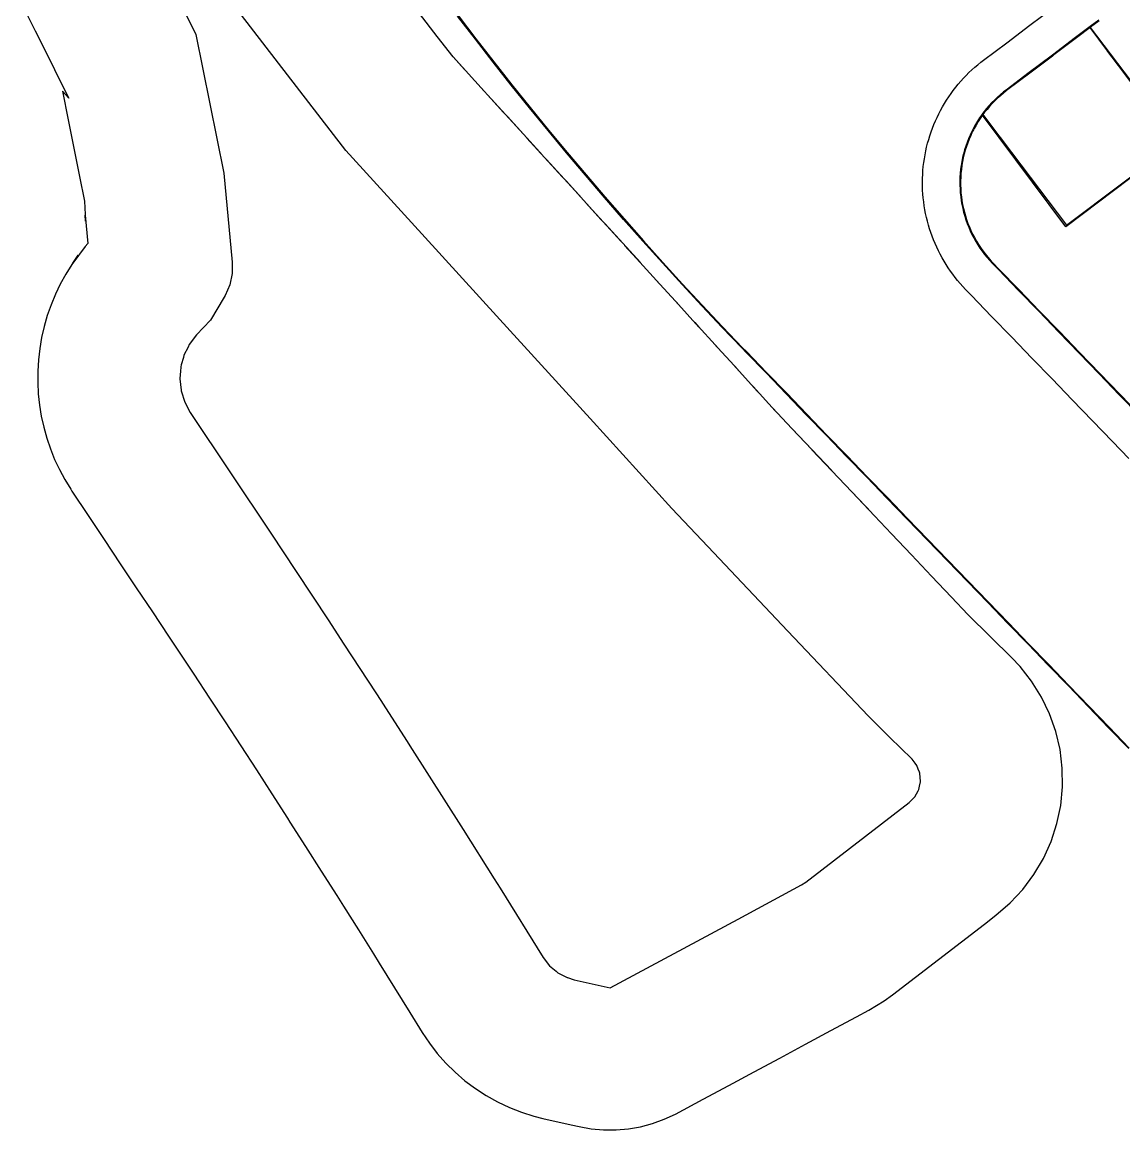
# Model space of a CAD drawing. Header units: metres. Extents: x 337936 to 338461, y 373266 to 374024.
# Drawn here: x 338245.22 to 338283.19, y 373426.14 to 373464.32 of the extents above; entities that cross this region are included whole.
import ezdxf

# ---------------------------------------------------------------- set-up
doc = ezdxf.new("R2010")
doc.units = ezdxf.units.M
doc.layers.add('3D_LINES', color=4, linetype='Continuous')

msp = doc.modelspace()

# ---------------------------------------------------------------- linework, layer by layer
at = {"layer": '3D_LINES'}
for points in [[(338249.159, 373468.004, 31.83), (338251.209, 373463.891, 31.83), (338252.174, 373459.122, 31.83), (338252.461, 373456.054, 31.83), (338252.458, 373455.664, 31.83), (338252.458, 373455.656, 31.83), (338252.378, 373455.274, 31.83), (338252.376, 373455.267, 31.83), (338252.218, 373454.902, 31.83), (338252.187, 373454.848, 31.83), (338251.709, 373454.052, 31.83), (338251.234, 373453.542, 31.83), (338250.981, 373453.213, 31.83), (338250.936, 373453.123, 31.83), (338250.797, 373452.843, 31.83), (338250.796, 373452.841, 31.83), (338250.775, 373452.767, 31.83), (338250.705, 373452.513, 31.83), (338250.685, 373452.441, 31.83), (338250.673, 373452.284, 31.83), (338250.665, 373452.18, 31.83), (338250.653, 373452.027, 31.83), (338250.698, 373451.641, 31.83), (338250.701, 373451.615, 31.83), (338250.827, 373451.219, 31.83), (338251.015, 373450.872, 31.83), (338251.015, 373450.872, 31.83), (338253.787, 373446.71, 31.83), (338254.668, 373445.388, 31.83), (338255.763, 373443.718, 31.832), (338256.312, 373442.879, 31.832), (338256.86, 373442.044, 31.832), (338257.408, 373441.207, 31.831), (338257.582, 373440.942, 31.83), (338257.661, 373440.819, 31.83), (338257.951, 373440.367, 31.83), (338258.491, 373439.525, 31.83), (338258.582, 373439.381, 31.83), (338260.423, 373436.493, 31.83), (338261.487, 373434.799, 31.831), (338261.692, 373434.474, 31.83), (338263.172, 373432.084, 31.83), (338263.399, 373431.793, 31.83), (338263.51, 373431.701, 31.83), (338263.619, 373431.611, 31.83), (338263.676, 373431.564, 31.83), (338263.682, 373431.559, 31.83), (338264.002, 373431.395, 31.83), (338264.01, 373431.391, 31.83), (338264.244, 373431.32, 31.83), (338265.489, 373431.04, 31.83), (338269.893, 373433.408, 31.83), (338272.081, 373434.584, 31.83), (338272.224, 373434.678, 31.83), (338275.791, 373437.425, 31.83), (338275.988, 373437.627, 31.83), (338276.099, 373437.834, 31.83), (338276.121, 373437.876, 31.83), (338276.145, 373437.992, 31.83), (338276.177, 373438.144, 31.83), (338276.179, 373438.153, 31.83), (338276.157, 373438.434, 31.83), (338276.144, 373438.468, 31.83), (338276.105, 373438.572, 31.83), (338276.058, 373438.697, 31.83), (338276.058, 373438.698, 31.83), (338275.998, 373438.779, 31.83), (338275.889, 373438.924, 31.83), (338275.882, 373438.931, 31.83), (338275.128, 373439.671, 31.83)], [(338275.128, 373439.671, 31.83), (338274.375, 373440.411, 31.83), (338271.607, 373443.337, 31.83), (338268.856, 373446.247, 31.83), (338267.616, 373447.558, 31.83), (338264.793, 373450.659, 31.83), (338261.688, 373454.071, 31.83), (338258.995, 373457.029, 31.83), (338256.38, 373459.902, 31.83), (338256.256, 373460.05, 31.83), (338253.205, 373464.011, 31.83), (338250.155, 373467.973, 31.83)], [(338245.22, 373464.923, 33.13), (338245.666, 373464.028, 33.13), (338246.112, 373463.133, 33.13), (338246.558, 373462.238, 33.13), (338246.824, 373461.705, 33.13), (338246.605, 373461.94, 33.13), (338246.803, 373460.96, 33.13), (338247.001, 373459.979, 33.13), (338247.199, 373458.999, 33.13), (338247.371, 373458.151, 33.13), (338247.407, 373457.466, 33.315), (338247.388, 373457.669, 33.13), (338247.48, 373456.691, 33.13), (338247.393, 373456.593, 33.13), (338246.961, 373456.015, 33.323), (338247.151, 373456.286, 33.13), (338246.927, 373455.967, 33.13), (338246.72, 373455.635, 33.13), (338246.532, 373455.293, 33.13), (338246.364, 373454.941, 33.13), (338246.215, 373454.58, 33.13), (338246.086, 373454.212, 33.13), (338245.978, 373453.837, 33.13), (338245.891, 373453.456, 33.13), (338245.825, 373453.071, 33.13), (338245.78, 373452.683, 33.13), (338245.757, 373452.294, 33.13), (338245.755, 373451.903, 33.13), (338245.775, 373451.514, 33.13), (338245.816, 373451.125, 33.13), (338245.879, 373450.74, 33.13), (338245.963, 373450.359, 33.13), (338246.068, 373449.983, 33.13), (338246.194, 373449.613, 33.13), (338246.34, 373449.251, 33.13), (338246.505, 373448.898, 33.13), (338246.69, 373448.554, 33.13), (338246.894, 373448.221, 33.13), (338246.937, 373448.155, 33.13), (338247.492, 373447.323, 33.13), (338248.046, 373446.49, 33.13), (338248.601, 373445.658, 33.13), (338249.155, 373444.826, 33.13), (338249.709, 373443.994, 33.13), (338250.264, 373443.162, 33.13), (338250.59, 373442.672, 33.13), (338251.136, 373441.85, 33.13), (338251.679, 373441.027, 33.13), (338252.22, 373440.203, 33.13), (338252.758, 373439.377, 33.13), (338253.295, 373438.549, 33.13), (338253.828, 373437.72, 33.13), (338254.36, 373436.889, 33.13), (338254.45, 373436.748, 33.13), (338254.987, 373435.905, 33.13), (338255.525, 373435.061, 33.13), (338256.062, 373434.218, 33.13), (338256.291, 373433.859, 33.13), (338256.812, 373433.037, 33.13), (338257.328, 373432.212, 33.13), (338257.526, 373431.894, 33.13), (338258.052, 373431.043, 33.13), (338258.579, 373430.193, 33.13), (338259.006, 373429.504, 33.13), (338259.255, 373429.131, 33.13), (338259.528, 373428.777, 33.13), (338259.824, 373428.442, 33.13), (338260.143, 373428.127, 33.13), (338260.482, 373427.835, 33.13), (338260.84, 373427.567, 33.13), (338261.215, 373427.323, 33.13), (338261.606, 373427.106, 33.13), (338262.011, 373426.915, 33.13), (338262.428, 373426.752, 33.13), (338262.855, 373426.618, 33.13), (338263.168, 373426.54, 33.13), (338264.144, 373426.32, 33.13), (338264.414, 373426.26, 33.13), (338264.834, 373426.184, 33.13), (338265.26, 373426.145, 33.13), (338265.687, 373426.144, 33.13), (338266.113, 373426.18, 33.13), (338266.535, 373426.253, 33.13), (338266.948, 373426.362, 33.13), (338267.35, 373426.507, 33.13), (338267.738, 373426.687, 33.13), (338268.69, 373427.198, 33.13), (338269.571, 373427.672, 33.13), (338270.452, 373428.145, 33.13), (338271.333, 373428.619, 33.13), (338272.213, 373429.092, 33.13), (338273.094, 373429.566, 33.13), (338273.975, 373430.04, 33.13), (338274.401, 373430.269, 33.13), (338274.931, 373430.59, 33.13), (338275.215, 373430.796, 33.13), (338276.007, 373431.406, 33.13), (338276.799, 373432.016, 33.13), (338277.591, 373432.627, 33.13), (338278.383, 373433.237, 33.13), (338278.782, 373433.544, 33.13), (338279.269, 373433.963, 33.13), (338279.707, 373434.433, 33.13), (338280.092, 373434.948, 33.13), (338280.419, 373435.502, 33.13), (338280.683, 373436.088, 33.13), (338280.882, 373436.699, 33.13), (338281.013, 373437.328, 33.13), (338281.076, 373437.968, 33.13), (338281.068, 373438.61, 33.13), (338280.99, 373439.249, 33.13), (338280.844, 373439.874, 33.13), (338280.63, 373440.481, 33.13), (338280.351, 373441.06, 33.13), (338280.011, 373441.605, 33.13), (338279.614, 373442.111, 33.13), (338279.314, 373442.428, 33.13), (338278.601, 373443.128, 33.13), (338278.561, 373443.167, 33.13)], [(338278.561, 373443.167, 33.13), (338277.847, 373443.868, 33.13), (338277.808, 373443.907, 33.13), (338277.248, 373444.504, 33.13), (338276.561, 373445.231, 33.13), (338275.874, 373445.957, 33.13), (338275.187, 373446.684, 33.129), (338273.816, 373448.134, 33.127), (338274.5, 373447.41, 33.128), (338273.813, 373448.137, 33.127), (338272.442, 373449.586, 33.123), (338273.126, 373448.864, 33.125), (338271.759, 373450.308, 33.12), (338272.438, 373449.59, 33.123), (338271.751, 373450.317, 33.12), (338271.078, 373451.033, 33.118), (338271.176, 373450.925, 33.118), (338270.41, 373451.768, 33.121), (338270.39, 373451.79, 33.121), (338270.566, 373451.596, 33.121), (338269.727, 373452.519, 33.124), (338269.893, 373452.336, 33.123), (338269.062, 373453.249, 33.126), (338269.22, 373453.075, 33.125), (338268.402, 373453.974, 33.127), (338268.547, 373453.815, 33.127), (338267.733, 373454.709, 33.129), (338267.874, 373454.554, 33.128), (338267.064, 373455.444, 33.129), (338267.201, 373455.294, 33.129), (338266.395, 373456.179, 33.13), (338265.985, 373456.629, 33.13), (338266.527, 373456.033, 33.13), (338265.311, 373457.369, 33.13), (338265.854, 373456.773, 33.13), (338264.638, 373458.109, 33.13), (338265.181, 373457.512, 33.13), (338263.965, 373458.848, 33.13), (338264.508, 373458.252, 33.13), (338263.292, 373459.588, 33.13), (338263.835, 373458.991, 33.13), (338262.618, 373460.327, 33.13), (338263.162, 373459.731, 33.13), (338261.945, 373461.067, 33.13), (338262.489, 373460.47, 33.13), (338261.272, 373461.806, 33.13), (338261.815, 373461.21, 33.13), (338260.599, 373462.546, 33.13), (338261.142, 373461.949, 33.13), (338260.074, 373463.123, 33.13), (338260.469, 373462.689, 33.13), (338260.074, 373463.123, 33.13), (338259.528, 373463.831, 33.13), (338258.918, 373464.624, 33.13)], [(338283.362, 373449.286, 33.09), (338282.802, 373449.866, 33.082), (338282.107, 373450.585, 33.073), (338281.413, 373451.304, 33.064), (338280.718, 373452.024, 33.055), (338280.023, 373452.743, 33.046), (338279.329, 373453.462, 33.037), (338278.634, 373454.182, 33.028), (338277.939, 373454.901, 33.019), (338277.736, 373455.111, 33.017), (338277.64, 373455.214, 33.016), (338277.55, 373455.315, 33.015), (338277.462, 373455.419, 33.013), (338277.376, 373455.525, 33.012), (338277.294, 373455.632, 33.011), (338277.214, 373455.743, 33.01), (338277.137, 373455.855, 33.009), (338277.063, 373455.969, 33.008), (338276.992, 373456.085, 33.006), (338276.924, 373456.202, 33.005), (338276.86, 373456.322, 33.004), (338276.798, 373456.443, 33.003), (338276.739, 373456.565, 33.002), (338276.683, 373456.689, 33.001), (338276.631, 373456.815, 33), (338276.582, 373456.941, 32.999), (338276.536, 373457.069, 32.998), (338276.494, 373457.198, 32.997), (338276.455, 373457.329, 32.996), (338276.419, 373457.46, 32.994), (338276.386, 373457.592, 32.993), (338276.357, 373457.724, 32.992), (338276.332, 373457.858, 32.991), (338276.309, 373457.992, 32.99), (338276.291, 373458.126, 32.989), (338276.275, 373458.262, 32.988), (338276.264, 373458.397, 32.987), (338276.255, 373458.533, 32.986), (338276.25, 373458.668, 32.985), (338276.249, 373458.804, 32.984), (338276.251, 373458.94, 32.983), (338276.257, 373459.076, 32.982), (338276.266, 373459.211, 32.981), (338276.279, 373459.347, 32.981), (338276.295, 373459.482, 32.98), (338276.314, 373459.616, 32.979), (338276.337, 373459.75, 32.979), (338276.364, 373459.883, 32.978), (338276.394, 373460.016, 32.978), (338276.427, 373460.148, 32.978), (338276.464, 373460.279, 32.978), (338276.504, 373460.409, 32.978), (338276.547, 373460.537, 32.978), (338276.593, 373460.665, 32.978), (338276.643, 373460.791, 32.978), (338276.696, 373460.917, 32.979), (338276.753, 373461.04, 32.98), (338276.813, 373461.165, 32.98), (338276.836, 373461.209, 32.98), (338276.874, 373461.281, 32.971), (338276.94, 373461.402, 32.955), (338277.009, 373461.519, 32.94), (338277.081, 373461.635, 32.924), (338277.155, 373461.748, 32.908), (338277.235, 373461.862, 32.893), (338277.257, 373461.894, 32.888), (338277.312, 373461.968, 32.889), (338277.396, 373462.077, 32.89), (338277.482, 373462.182, 32.892), (338277.571, 373462.285, 32.894), (338277.662, 373462.386, 32.896), (338277.756, 373462.485, 32.898), (338277.852, 373462.581, 32.901), (338277.951, 373462.674, 32.903), (338278.052, 373462.765, 32.905), (338278.155, 373462.853, 32.908), (338278.261, 373462.939, 32.911), (338278.358, 373463.014, 32.913), (338279.153, 373463.613, 32.932), (338279.952, 373464.215, 32.951), (338280.751, 373464.817, 32.969)], [(338283.361, 373439.284, 33.156), (338282.666, 373440.003, 33.146), (338281.971, 373440.723, 33.137), (338281.277, 373441.442, 33.128), (338280.582, 373442.161, 33.119), (338279.887, 373442.881, 33.11), (338279.193, 373443.6, 33.101), (338278.498, 373444.319, 33.092), (338277.803, 373445.039, 33.082), (338277.109, 373445.758, 33.073), (338276.414, 373446.477, 33.064), (338275.719, 373447.197, 33.055), (338275.025, 373447.916, 33.046), (338274.33, 373448.635, 33.037), (338273.635, 373449.355, 33.028), (338272.941, 373450.074, 33.019), (338272.246, 373450.793, 33.012), (338271.551, 373451.513, 33.004), (338270.857, 373452.232, 32.998), (338270.162, 373452.951, 32.991), (338270.034, 373453.084, 32.99), (338269.34, 373453.809, 32.985), (338268.65, 373454.541, 32.98), (338267.965, 373455.278, 32.976), (338267.287, 373456.021, 32.972), (338266.615, 373456.769, 32.969), (338265.949, 373457.522, 32.966), (338265.288, 373458.281, 32.964), (338264.634, 373459.045, 32.962), (338263.986, 373459.814, 32.961), (338263.344, 373460.588, 32.96), (338262.708, 373461.367, 32.96), (338262.079, 373462.152, 32.961), (338261.455, 373462.941, 32.962), (338260.839, 373463.735, 32.963), (338260.228, 373464.534, 32.965)], [(338260.248, 373464.549, 32.965), (338260.858, 373463.751, 32.963), (338261.475, 373462.957, 32.962), (338262.098, 373462.167, 32.961), (338262.728, 373461.383, 32.96), (338263.363, 373460.604, 32.96), (338264.005, 373459.83, 32.961), (338264.653, 373459.061, 32.962), (338265.307, 373458.297, 32.964), (338265.967, 373457.539, 32.966), (338266.634, 373456.785, 32.969), (338267.306, 373456.037, 32.972), (338267.984, 373455.295, 32.976), (338268.668, 373454.558, 32.98), (338269.358, 373453.826, 32.985), (338270.052, 373453.101, 32.99), (338270.18, 373452.969, 32.991), (338270.875, 373452.249, 32.998), (338271.569, 373451.53, 33.004), (338272.264, 373450.811, 33.012), (338272.959, 373450.091, 33.019), (338273.653, 373449.372, 33.028), (338274.348, 373448.653, 33.037), (338275.043, 373447.933, 33.046), (338275.737, 373447.214, 33.055), (338276.432, 373446.495, 33.064), (338277.127, 373445.775, 33.073), (338277.821, 373445.056, 33.082), (338278.516, 373444.337, 33.092), (338279.211, 373443.617, 33.101), (338279.905, 373442.898, 33.11), (338280.6, 373442.179, 33.119), (338281.295, 373441.459, 33.128), (338281.989, 373440.74, 33.137), (338282.684, 373440.021, 33.146), (338283.379, 373439.301, 33.156)], [(338282.324, 373464.39, 33.138), (338282.029, 373464.167, 33.131), (338281.526, 373463.788, 33.119), (338280.727, 373463.186, 33.101), (338279.928, 373462.584, 33.082), (338279.13, 373461.983, 33.063), (338279.045, 373461.917, 33.06), (338278.94, 373461.83, 33.057), (338278.838, 373461.74, 33.053), (338278.739, 373461.646, 33.05), (338278.643, 373461.55, 33.047), (338278.551, 373461.45, 33.045), (338278.462, 373461.347, 33.042), (338278.377, 373461.241, 33.04), (338278.3, 373461.139, 33.038), (338278.296, 373461.132, 33.038), (338278.218, 373461.02, 33.036), (338278.144, 373460.906, 33.034), (338278.074, 373460.79, 33.032), (338278.008, 373460.671, 33.031), (338277.981, 373460.62, 33.031), (338277.981, 373460.62, 33.031), (338277.946, 373460.55, 33.03), (338277.888, 373460.427, 33.029), (338277.834, 373460.302, 33.028), (338277.785, 373460.175, 33.028), (338277.74, 373460.047, 33.028), (338277.7, 373459.917, 33.028), (338277.663, 373459.786, 33.028), (338277.632, 373459.653, 33.028), (338277.605, 373459.52, 33.029), (338277.582, 373459.386, 33.029), (338277.564, 373459.251, 33.03), (338277.551, 373459.116, 33.031), (338277.542, 373458.98, 33.033), (338277.537, 373458.844, 33.034), (338277.538, 373458.708, 33.035), (338277.543, 373458.572, 33.036), (338277.553, 373458.437, 33.038), (338277.567, 373458.302, 33.039), (338277.586, 373458.167, 33.04), (338277.609, 373458.033, 33.042), (338277.637, 373457.9, 33.043), (338277.669, 373457.768, 33.045), (338277.706, 373457.637, 33.046), (338277.748, 373457.507, 33.047), (338277.793, 373457.379, 33.049), (338277.843, 373457.253, 33.05), (338277.898, 373457.128, 33.052), (338277.956, 373457.005, 33.053), (338278.019, 373456.885, 33.055), (338278.086, 373456.766, 33.056), (338278.156, 373456.65, 33.058), (338278.231, 373456.536, 33.059), (338278.31, 373456.425, 33.061), (338278.392, 373456.317, 33.062), (338278.478, 373456.211, 33.064), (338278.567, 373456.109, 33.065), (338278.66, 373456.009, 33.067), (338278.866, 373455.796, 33.069), (338279.561, 373455.076, 33.078), (338280.255, 373454.357, 33.087), (338280.95, 373453.638, 33.096), (338281.645, 373452.918, 33.105), (338282.339, 373452.199, 33.114), (338283.034, 373451.48, 33.123), (338283.729, 373450.76, 33.132)], [(338282.339, 373464.37, 33.138), (338282.044, 373464.147, 33.131), (338282.031, 373464.137, 33.131)], [(338278.316, 373461.117, 33.038), (338278.239, 373461.006, 33.036), (338278.165, 373460.893, 33.034), (338278.096, 373460.777, 33.032), (338278.03, 373460.659, 33.031), (338278.004, 373460.609, 33.031), (338277.968, 373460.539, 33.03), (338277.911, 373460.416, 33.029), (338277.858, 373460.292, 33.028), (338277.809, 373460.166, 33.028), (338277.764, 373460.039, 33.028), (338277.724, 373459.91, 33.028), (338277.688, 373459.779, 33.028), (338277.656, 373459.648, 33.028), (338277.629, 373459.516, 33.029), (338277.607, 373459.382, 33.029), (338277.589, 373459.248, 33.03), (338277.575, 373459.114, 33.031), (338277.567, 373458.979, 33.033), (338277.562, 373458.844, 33.034), (338277.563, 373458.709, 33.035), (338277.568, 373458.574, 33.036), (338277.577, 373458.439, 33.038), (338277.592, 373458.305, 33.039), (338277.61, 373458.171, 33.04), (338277.634, 373458.038, 33.042), (338277.661, 373457.905, 33.043), (338277.694, 373457.774, 33.045), (338277.73, 373457.644, 33.046), (338277.771, 373457.515, 33.047), (338277.817, 373457.388, 33.049), (338277.867, 373457.262, 33.05), (338277.921, 373457.138, 33.052), (338277.979, 373457.016, 33.053), (338278.041, 373456.897, 33.055), (338278.107, 373456.779, 33.056), (338278.178, 373456.663, 33.058), (338278.252, 373456.55, 33.059), (338278.33, 373456.44, 33.061), (338278.411, 373456.332, 33.062), (338278.497, 373456.227, 33.064), (338278.585, 373456.126, 33.065), (338278.678, 373456.027, 33.067), (338278.884, 373455.813, 33.069), (338279.579, 373455.094, 33.078), (338280.273, 373454.375, 33.087), (338280.968, 373453.655, 33.096), (338281.663, 373452.936, 33.105), (338282.357, 373452.216, 33.114), (338283.052, 373451.497, 33.123), (338283.747, 373450.778, 33.132)]]:
    msp.add_polyline3d(points, dxfattribs=at)
at = {"layer": '3D_LINES', "linetype": 'Continuous'}
msp.add_polyline3d([(338282.031, 373464.137, 33.131), (338285.035, 373460.179, 33.227), (338281.194, 373457.262, 33.227), (338278.316, 373461.117, 33.038)], dxfattribs=at)
msp.add_polyline3d([(338282.024, 373464.132, 33.131), (338281.553, 373463.777, 33.12), (338280.774, 373463.191, 33.101), (338280.727, 373463.155, 33.101), (338279.948, 373462.568, 33.083), (338279.145, 373461.963, 33.064), (338279.125, 373461.945, 33.064), (338279.041, 373461.872, 33.061), (338278.939, 373461.783, 33.058), (338278.84, 373461.697, 33.055), (338278.72, 373461.592, 33.051), (338278.651, 373461.513, 33.049), (338278.563, 373461.411, 33.046), (338278.478, 373461.312, 33.044), (338278.393, 373461.214, 33.042), (338278.332, 373461.139, 33.04), (338278.887, 373460.401, 33.096), (338278.898, 373460.388, 33.097), (338278.929, 373460.346, 33.099), (338279.321, 373459.825, 33.138), (338281.209, 373457.32, 33.227), (338285.003, 373460.179, 33.227), (338283.01, 373462.823, 33.133), (338282.607, 373463.358, 33.132), (338282.592, 373463.377, 33.132), (338282.024, 373464.132, 33.131)], close=True, dxfattribs=at)

doc.saveas('drawing.dxf')
